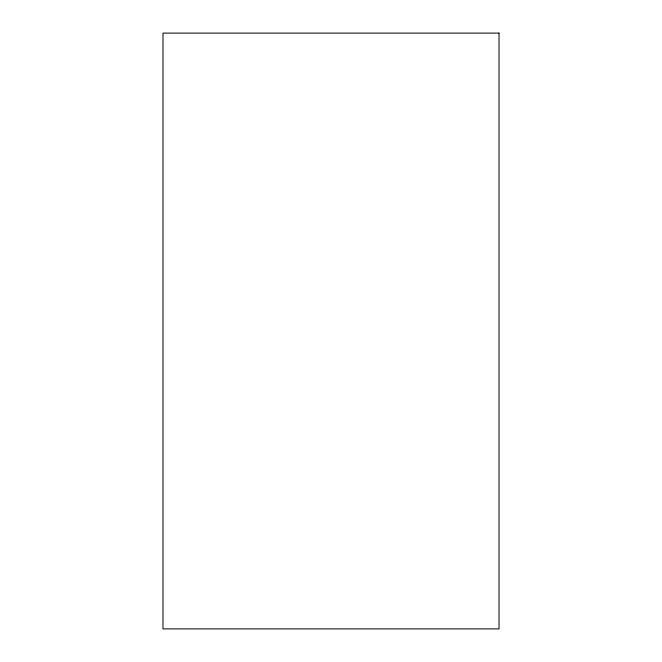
<?xml version="1.0" encoding="UTF-8"?>
<svg xmlns="http://www.w3.org/2000/svg" width="662" height="662" viewBox="0 0 662 662"><rect width="100%" height="100%" fill="white"/><g stroke="black" fill="none" stroke-linecap="round" stroke-linejoin="round"><path stroke-width="0.99" d="M499.016 33.1L162.984 33.1L162.984 628.9L499.016 628.9L499.016 33.1"/></g></svg>
